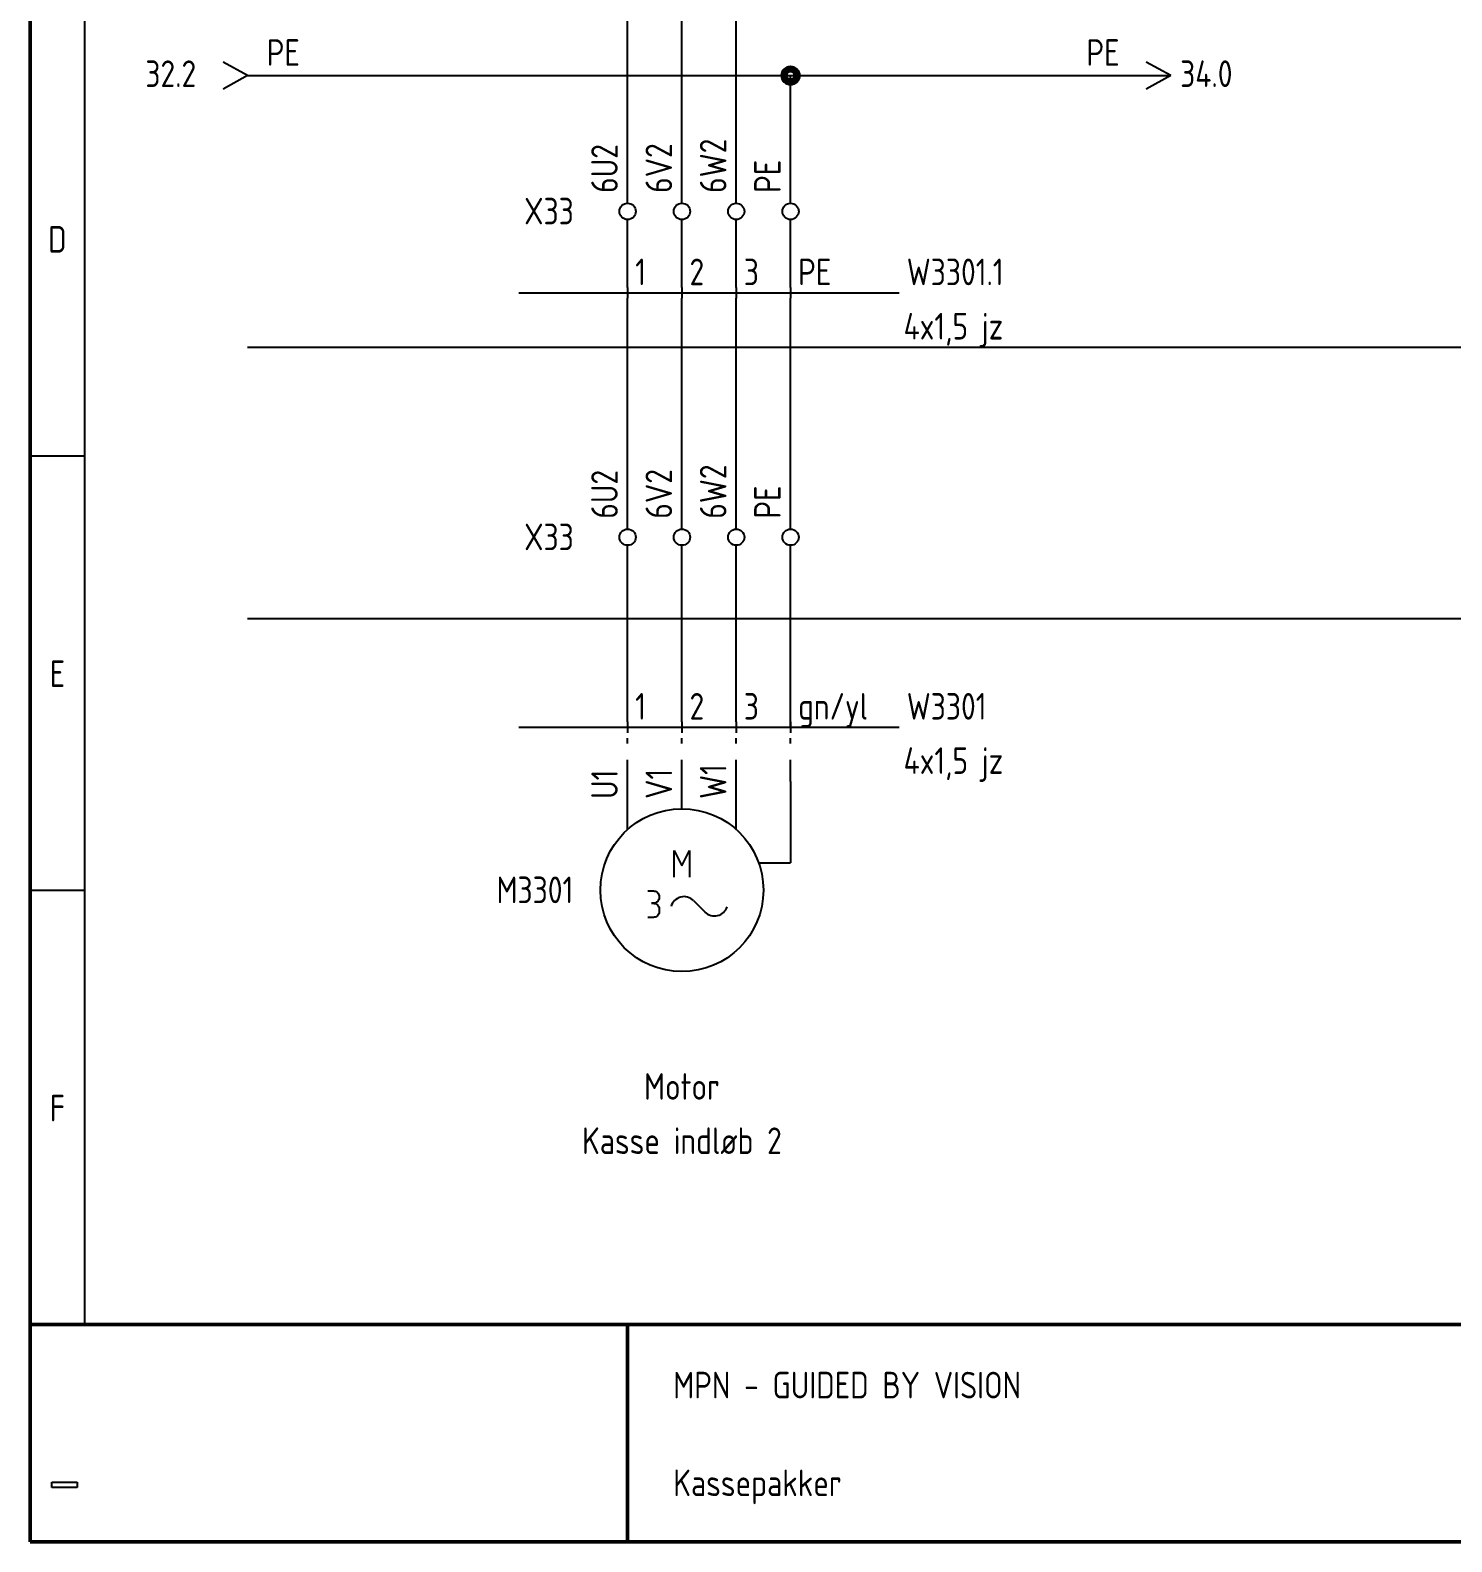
# Model space of a CAD drawing. Header units: millimetres. Extents: x 10 to 410, y 10 to 275.
# Drawn here: x 10 to 140.9, y 10 to 149.2 of the extents above; entities that cross this region are included whole.
import ezdxf
from ezdxf.enums import TextEntityAlignment as Align

# ---------------------------------------------------------------- set-up
doc = ezdxf.new("R2010")
doc.units = ezdxf.units.MM
doc.linetypes.add('Caddy_Dashdotdot', pattern=[7.5, 2, -1.5, 0.5, -1.5, 0.5, -1.5])
doc.linetypes.add('Caddy_Solid', pattern=[0])
doc.layers.add('2', color=7, linetype='Continuous')
doc.styles.add('Caddy_Vectorfont1p', font='isocp___.ttf', dxfattribs={"width": 0.9})
picture_1 = doc.add_image_def('image1.bmp', size_in_pixel=(51, 10))

# ---------------------------------------------------------------- blocks, each defined once
blk = doc.blocks.new('Blk1')
at = {"linetype": 'Caddy_Solid', "lineweight": 50}
for p, q in [((10, 10), (10, 275)), ((10, 30), (410, 30)), ((65, 30), (65, 10)), ((410, 10), (10, 10))]:
    blk.add_line(p, q, dxfattribs=at)
at = {"linetype": 'Caddy_Solid', "lineweight": 25}
for p, q in [((15, 270), (15, 30)), ((10, 110), (15, 110)), ((10, 70), (15, 70)), ((10, 30), (15, 30))]:
    blk.add_line(p, q, dxfattribs=at)
at = {"lineweight": 25, "style": 'Caddy_Vectorfont1p', "width": 0.9}
for s, p in [('D', (12.5, 128.7)), ('E', (12.5, 88.7)), ('F', (12.5, 48.7))]:
    blk.add_text(s, height=2.45, dxfattribs=at).set_placement(p, align=Align.CENTER)
for s, p in [('MPN - GUIDED BY VISION', (69.2, 23.2)), ('Kassepakker', (69.2, 14.2))]:
    blk.add_text(s, height=2.45, dxfattribs=at).set_placement(p)
image = blk.add_image(picture_1, insert=(12, 15), size_in_units=(2.32, 0.484))
blk = doc.blocks.new('Blk2')
at = {"linetype": 'Caddy_Solid', "lineweight": 25}
for p, q in [((70, 103.25), (70, 105)), ((70, 100), (70, 101.75))]:
    blk.add_line(p, q, dxfattribs=at)
blk.add_circle((70, 102.5), 0.75, dxfattribs=at)
at = {"lineweight": 25, "style": 'Caddy_Vectorfont1p', "width": 0.9, "flags": 1}
blk.add_attdef('$TAG160410', (72.6, 104.2), '', height=2.45, rotation=90, dxfattribs=at)
at = {"layer": '2', "lineweight": 25, "style": 'Caddy_Vectorfont1p', "width": 0.9}
blk.add_attdef('$TAG160400', (69.1, 104.2), '', height=2.45, rotation=90, dxfattribs=at)
at = {"layer": '2', "lineweight": 25, "style": 'Caddy_Vectorfont1p', "width": 0.9, "flags": 1}
for tag, p in [('$TAG140020', (65.05, 108.3)), ('$TAG140050', (65.05, 104.8)), ('$TAG160010', (65.05, 101.3)), ('$TAG160030', (65.05, 97.8)), ('$TAG160040', (65.05, 92.8))]:
    blk.add_attdef(tag, text='', height=2.45, dxfattribs=at).set_placement(p, align=Align.RIGHT)
blk = doc.blocks.new('Blk3')
at = {"linetype": 'Caddy_Solid', "lineweight": 25}
for p, q in [((75, 103.25), (75, 105)), ((75, 100), (75, 101.75))]:
    blk.add_line(p, q, dxfattribs=at)
blk.add_circle((75, 102.5), 0.75, dxfattribs=at)
at = {"lineweight": 25, "style": 'Caddy_Vectorfont1p', "width": 0.9, "flags": 1}
blk.add_attdef('$TAG160410', (77.6, 104.2), '', height=2.45, rotation=90, dxfattribs=at)
at = {"layer": '2', "lineweight": 25, "style": 'Caddy_Vectorfont1p', "width": 0.9}
blk.add_attdef('$TAG160400', (74.1, 104.2), '', height=2.45, rotation=90, dxfattribs=at)
at = {"layer": '2', "lineweight": 25, "style": 'Caddy_Vectorfont1p', "width": 0.9, "flags": 1}
for tag, p in [('$TAG140020', (70.05, 108.3)), ('$TAG140050', (70.05, 104.8)), ('$TAG160010', (70.05, 101.3)), ('$TAG160030', (70.05, 97.8)), ('$TAG160040', (70.05, 92.8))]:
    blk.add_attdef(tag, text='', height=2.45, dxfattribs=at).set_placement(p, align=Align.RIGHT)
blk = doc.blocks.new('Blk4')
at = {"linetype": 'Caddy_Solid', "lineweight": 25}
for p, q in [((65, 103.25), (65, 105)), ((65, 100), (65, 101.75))]:
    blk.add_line(p, q, dxfattribs=at)
blk.add_circle((65, 102.5), 0.75, dxfattribs=at)
at = {"lineweight": 25, "style": 'Caddy_Vectorfont1p', "width": 0.9, "flags": 1}
blk.add_attdef('$TAG160410', (67.6, 104.2), '', height=2.45, rotation=90, dxfattribs=at)
at = {"layer": '2', "lineweight": 25, "style": 'Caddy_Vectorfont1p', "width": 0.9}
blk.add_attdef('$TAG160400', (64.1, 104.2), '', height=2.45, rotation=90, dxfattribs=at)
at = {"layer": '2', "lineweight": 25, "style": 'Caddy_Vectorfont1p', "width": 0.9, "flags": 1}
for tag, p in [('$TAG140020', (60.05, 108.3)), ('$TAG140050', (60.05, 104.8)), ('$TAG160030', (60.05, 97.8)), ('$TAG160040', (60.05, 92.8))]:
    blk.add_attdef(tag, text='', height=2.45, dxfattribs=at).set_placement(p, align=Align.RIGHT)
at = {"layer": '2', "lineweight": 25, "style": 'Caddy_Vectorfont1p', "width": 0.9}
blk.add_attdef('$TAG160010', text='', height=2.45, dxfattribs=at).set_placement((60.05, 101.3), align=Align.RIGHT)
blk = doc.blocks.new('Blk7')
at = {"linetype": 'Caddy_Solid', "lineweight": 25}
for p, q in [((80, 103.25), (80, 105)), ((80, 100), (80, 101.75))]:
    blk.add_line(p, q, dxfattribs=at)
blk.add_circle((80, 102.5), 0.75, dxfattribs=at)
at = {"lineweight": 25, "style": 'Caddy_Vectorfont1p', "width": 0.9, "flags": 1}
blk.add_attdef('$TAG160410', (82.6, 104.2), '', height=2.45, rotation=90, dxfattribs=at)
at = {"layer": '2', "lineweight": 25, "style": 'Caddy_Vectorfont1p', "width": 0.9}
blk.add_attdef('$TAG160400', (79.1, 104.2), '', height=2.45, rotation=90, dxfattribs=at)
at = {"layer": '2', "lineweight": 25, "style": 'Caddy_Vectorfont1p', "width": 0.9, "flags": 1}
for tag, p in [('$TAG140020', (75.05, 108.3)), ('$TAG140050', (75.05, 104.8)), ('$TAG160010', (75.05, 101.3)), ('$TAG160030', (75.05, 97.8)), ('$TAG160040', (75.05, 92.8))]:
    blk.add_attdef(tag, text='', height=2.45, dxfattribs=at).set_placement(p, align=Align.RIGHT)
blk = doc.blocks.new('Blk8')
at = {"linetype": 'Caddy_Solid', "lineweight": 25}
for p, q in [((65, 75.59), (65, 80)), ((70, 77.5), (70, 80)), ((75, 75.59), (75, 80)), ((80, 80), (80, 72.5)), ((69.3, 71.2), (69.3, 73.65)), ((69.3, 73.65), (70, 72.25)), ((70, 72.25), (70.7, 73.65)), ((70.7, 73.65), (70.7, 71.2)), ((77.07, 72.5), (80, 72.5)), ((66.86, 69.93), (67.39, 69.93)), ((67.39, 69.93), (67.48, 69.91)), ((67.48, 69.91), (67.56, 69.9)), ((67.56, 69.9), (67.65, 69.86)), ((67.65, 69.86), (67.74, 69.79)), ((67.74, 69.79), (67.82, 69.69)), ((67.82, 69.69), (67.88, 69.58)), ((67.39, 68.79), (67.21, 68.79)), ((67.21, 68.79), (67.39, 68.79)), ((67.48, 68.81), (67.39, 68.79)), ((67.39, 68.79), (67.48, 68.78)), ((67.56, 68.83), (67.48, 68.81)), ((67.48, 68.78), (67.56, 68.76)), ((67.65, 68.88), (67.56, 68.83)), ((67.56, 68.76), (67.65, 68.71)), ((67.74, 68.93), (67.65, 68.88)), ((67.65, 68.71), (67.74, 68.65)), ((67.82, 69.04), (67.74, 68.93)), ((67.74, 68.65), (67.82, 68.55)), ((67.88, 69.15), (67.82, 69.04)), ((67.82, 68.55), (67.88, 68.45)), ((67.88, 69.58), (67.9, 69.49)), ((67.9, 69.23), (67.88, 69.15)), ((67.88, 68.45), (67.9, 68.36)), ((67.9, 69.49), (67.91, 69.41)), ((67.91, 69.32), (67.9, 69.23)), ((67.9, 68.36), (67.91, 68.27)), ((67.91, 69.41), (67.91, 69.32)), ((67.91, 68.27), (67.91, 68.01)), ((71.06, 69.04), (72.11, 67.99)), ((67.39, 67.48), (66.86, 67.48)), ((67.48, 67.5), (67.39, 67.48)), ((67.56, 67.52), (67.48, 67.5)), ((67.65, 67.57), (67.56, 67.52)), ((67.74, 67.62), (67.65, 67.57)), ((67.82, 67.73), (67.74, 67.62)), ((67.88, 67.83), (67.82, 67.73)), ((67.9, 67.92), (67.88, 67.83)), ((67.91, 68.01), (67.9, 67.92))]:
    blk.add_line(p, q, dxfattribs=at)
blk.add_circle((70, 70), 7.5, dxfattribs=at)
for centre, start_param, end_param in [((70.19, 68.16), 0.785398, 2.863293), ((72.99, 68.86), -2.356194, -0.32175)]:
    blk.add_ellipse(centre, major_axis=(1.24, 0), ratio=1, start_param=start_param, end_param=end_param, dxfattribs=at)
at = {"lineweight": 25, "style": 'Caddy_Vectorfont1p', "width": 0.9}
for tag, p in [('$TAG175000_00', (64.1, 78.4)), ('$TAG175000_01', (69.1, 78.4)), ('$TAG175000_02', (74.1, 78.4)), ('$TAG175000_03', (79.1, 78.4))]:
    blk.add_attdef(tag, p, '', height=2.45, rotation=90, dxfattribs=at)
for tag, p in [('$TAG160010', (60, 68.8)), ('$TAG160030', (60, 65.3))]:
    blk.add_attdef(tag, text='', height=2.45, dxfattribs=at).set_placement(p, align=Align.RIGHT)
at = {"lineweight": 25, "style": 'Caddy_Vectorfont1p', "width": 0.9, "flags": 1}
blk.add_attdef('$TAG160040', text='', height=2.45, dxfattribs=at).set_placement((60, 61.8), align=Align.RIGHT)
blk = doc.blocks.new('Blk9')
at = {"linetype": 'Caddy_Solid', "lineweight": 25}
blk.add_line((65, 85.5), (65, 84.5), dxfattribs=at)
at = {"lineweight": 25, "style": 'Caddy_Vectorfont1p', "width": 0.9}
blk.add_attdef('$TAG160210', (65.7, 85.7), '', height=2.45, dxfattribs=at)
at = {"lineweight": 25, "style": 'Caddy_Vectorfont1p', "width": 0.9, "flags": 1}
for tag, p in [('$TAG160010', (90.7, 85.7)), ('$TAG160220', (65.7, 80.7)), ('$TAG160030', (90.7, 80.7)), ('$TAG160230', (65.7, 75.7)), ('$TAG160200', (90.7, 75.7)), ('$TAG160040', (90.7, 70.7)), ('$TAG160101', (90.7, 65.7))]:
    blk.add_attdef(tag, p, '', height=2.45, dxfattribs=at)
blk = doc.blocks.new('Blk10')
at = {"linetype": 'Caddy_Solid', "lineweight": 25}
blk.add_line((70, 85.5), (70, 84.5), dxfattribs=at)
at = {"lineweight": 25, "style": 'Caddy_Vectorfont1p', "width": 0.9}
blk.add_attdef('$TAG160210', (70.7, 85.7), '', height=2.45, dxfattribs=at)
at = {"lineweight": 25, "style": 'Caddy_Vectorfont1p', "width": 0.9, "flags": 1}
for tag, p in [('$TAG160010', (90.7, 85.7)), ('$TAG160220', (70.7, 80.7)), ('$TAG160030', (90.7, 80.7)), ('$TAG160230', (70.7, 75.7)), ('$TAG160200', (90.7, 75.7)), ('$TAG160040', (90.7, 70.7)), ('$TAG160101', (90.7, 65.7))]:
    blk.add_attdef(tag, p, '', height=2.45, dxfattribs=at)
blk = doc.blocks.new('Blk11')
at = {"linetype": 'Caddy_Solid', "lineweight": 25}
blk.add_line((75, 85.5), (75, 84.5), dxfattribs=at)
at = {"lineweight": 25, "style": 'Caddy_Vectorfont1p', "width": 0.9}
blk.add_attdef('$TAG160210', (75.7, 85.7), '', height=2.45, dxfattribs=at)
at = {"lineweight": 25, "style": 'Caddy_Vectorfont1p', "width": 0.9, "flags": 1}
for tag, p in [('$TAG160010', (90.7, 85.7)), ('$TAG160220', (75.7, 80.7)), ('$TAG160030', (90.7, 80.7)), ('$TAG160230', (75.7, 75.7)), ('$TAG160200', (90.7, 75.7)), ('$TAG160040', (90.7, 70.7)), ('$TAG160101', (90.7, 65.7))]:
    blk.add_attdef(tag, p, '', height=2.45, dxfattribs=at)
blk = doc.blocks.new('Blk12')
at = {"linetype": 'Caddy_Solid', "lineweight": 25}
blk.add_line((80, 85.5), (80, 84.5), dxfattribs=at)
at = {"lineweight": 25, "style": 'Caddy_Vectorfont1p', "width": 0.9}
for tag, p in [('$TAG160210', (80.7, 85.7)), ('$TAG160010', (90.7, 85.7)), ('$TAG160030', (90.7, 80.7)), ('$TAG160200', (90.7, 75.7))]:
    blk.add_attdef(tag, p, '', height=2.45, dxfattribs=at)
at = {"lineweight": 25, "style": 'Caddy_Vectorfont1p', "width": 0.9, "flags": 1}
for tag, p in [('$TAG160220', (80.7, 80.7)), ('$TAG160230', (80.7, 75.7)), ('$TAG160040', (90.7, 70.7)), ('$TAG160101', (90.7, 65.7))]:
    blk.add_attdef(tag, p, '', height=2.45, dxfattribs=at)
blk = doc.blocks.new('Blk31')
at = {"linetype": 'Caddy_Solid', "lineweight": 25}
for q in [(27.75, 146.25), (27.75, 143.75)]:
    blk.add_line((30, 145), q, dxfattribs=at)
at = {"lineweight": 25, "style": 'Caddy_Vectorfont1p', "width": 0.9, "flags": 1}
for tag, p in [('$TAG140020', (31.77, 152.9)), ('$TAG140050', (31.77, 149.4))]:
    blk.add_attdef(tag, p, '', height=2.45, dxfattribs=at)
at = {"lineweight": 25, "style": 'Caddy_Vectorfont1p', "width": 0.9}
blk.add_attdef('$TAG160010', (31.77, 145.9), '', height=2.45, dxfattribs=at)
blk.add_attdef('$TAG160500', text='', height=2.45, dxfattribs=at).set_placement((25.28, 143.95), align=Align.RIGHT)
blk = doc.blocks.new('Blk32')
at = {"linetype": 'Caddy_Solid', "lineweight": 25}
for q in [(112.75, 146.25), (112.75, 143.75)]:
    blk.add_line((115, 145), q, dxfattribs=at)
at = {"lineweight": 25, "style": 'Caddy_Vectorfont1p', "width": 0.9, "flags": 1}
for tag, p in [('$TAG140020', (110.29, 152.9)), ('$TAG140050', (110.29, 149.4))]:
    blk.add_attdef(tag, text='', height=2.45, dxfattribs=at).set_placement(p, align=Align.RIGHT)
at = {"lineweight": 25, "style": 'Caddy_Vectorfont1p', "width": 0.9}
blk.add_attdef('$TAG160010', text='', height=2.45, dxfattribs=at).set_placement((110.29, 145.9), align=Align.RIGHT)
blk.add_attdef('$TAG160500', (115.87, 143.95), '', height=2.45, dxfattribs=at)
blk = doc.blocks.new('Blk33')
at = {"linetype": 'Caddy_Solid', "lineweight": 25}
for p, q in [((70, 133.25), (70, 135)), ((70, 130), (70, 131.75))]:
    blk.add_line(p, q, dxfattribs=at)
blk.add_circle((70, 132.5), 0.75, dxfattribs=at)
at = {"lineweight": 25, "style": 'Caddy_Vectorfont1p', "width": 0.9, "flags": 1}
blk.add_attdef('$TAG160410', (72.6, 134.2), '', height=2.45, rotation=90, dxfattribs=at)
at = {"layer": '2', "lineweight": 25, "style": 'Caddy_Vectorfont1p', "width": 0.9}
blk.add_attdef('$TAG160400', (69.1, 134.2), '', height=2.45, rotation=90, dxfattribs=at)
at = {"layer": '2', "lineweight": 25, "style": 'Caddy_Vectorfont1p', "width": 0.9, "flags": 1}
for tag, p in [('$TAG140020', (65.05, 138.3)), ('$TAG140050', (65.05, 134.8)), ('$TAG160010', (65.05, 131.3)), ('$TAG160030', (65.05, 127.8)), ('$TAG160040', (65.05, 122.8))]:
    blk.add_attdef(tag, text='', height=2.45, dxfattribs=at).set_placement(p, align=Align.RIGHT)
blk = doc.blocks.new('Blk34')
at = {"linetype": 'Caddy_Solid', "lineweight": 25}
for p, q in [((75, 133.25), (75, 135)), ((75, 130), (75, 131.75))]:
    blk.add_line(p, q, dxfattribs=at)
blk.add_circle((75, 132.5), 0.75, dxfattribs=at)
at = {"lineweight": 25, "style": 'Caddy_Vectorfont1p', "width": 0.9, "flags": 1}
blk.add_attdef('$TAG160410', (77.6, 134.2), '', height=2.45, rotation=90, dxfattribs=at)
at = {"layer": '2', "lineweight": 25, "style": 'Caddy_Vectorfont1p', "width": 0.9}
blk.add_attdef('$TAG160400', (74.1, 134.2), '', height=2.45, rotation=90, dxfattribs=at)
at = {"layer": '2', "lineweight": 25, "style": 'Caddy_Vectorfont1p', "width": 0.9, "flags": 1}
for tag, p in [('$TAG140020', (70.05, 138.3)), ('$TAG140050', (70.05, 134.8)), ('$TAG160010', (70.05, 131.3)), ('$TAG160030', (70.05, 127.8)), ('$TAG160040', (70.05, 122.8))]:
    blk.add_attdef(tag, text='', height=2.45, dxfattribs=at).set_placement(p, align=Align.RIGHT)
blk = doc.blocks.new('Blk35')
at = {"linetype": 'Caddy_Solid', "lineweight": 25}
for p, q in [((65, 133.25), (65, 135)), ((65, 130), (65, 131.75))]:
    blk.add_line(p, q, dxfattribs=at)
blk.add_circle((65, 132.5), 0.75, dxfattribs=at)
at = {"lineweight": 25, "style": 'Caddy_Vectorfont1p', "width": 0.9, "flags": 1}
blk.add_attdef('$TAG160410', (67.6, 134.2), '', height=2.45, rotation=90, dxfattribs=at)
at = {"layer": '2', "lineweight": 25, "style": 'Caddy_Vectorfont1p', "width": 0.9}
blk.add_attdef('$TAG160400', (64.1, 134.2), '', height=2.45, rotation=90, dxfattribs=at)
at = {"layer": '2', "lineweight": 25, "style": 'Caddy_Vectorfont1p', "width": 0.9, "flags": 1}
for tag, p in [('$TAG140020', (60.05, 138.3)), ('$TAG140050', (60.05, 134.8)), ('$TAG160030', (60.05, 127.8)), ('$TAG160040', (60.05, 122.8))]:
    blk.add_attdef(tag, text='', height=2.45, dxfattribs=at).set_placement(p, align=Align.RIGHT)
at = {"layer": '2', "lineweight": 25, "style": 'Caddy_Vectorfont1p', "width": 0.9}
blk.add_attdef('$TAG160010', text='', height=2.45, dxfattribs=at).set_placement((60.05, 131.3), align=Align.RIGHT)
blk = doc.blocks.new('Blk36')
at = {"linetype": 'Caddy_Solid', "lineweight": 25}
for p, q in [((80, 133.25), (80, 135)), ((80, 130), (80, 131.75))]:
    blk.add_line(p, q, dxfattribs=at)
blk.add_circle((80, 132.5), 0.75, dxfattribs=at)
at = {"lineweight": 25, "style": 'Caddy_Vectorfont1p', "width": 0.9, "flags": 1}
blk.add_attdef('$TAG160410', (82.6, 134.2), '', height=2.45, rotation=90, dxfattribs=at)
at = {"layer": '2', "lineweight": 25, "style": 'Caddy_Vectorfont1p', "width": 0.9}
blk.add_attdef('$TAG160400', (79.1, 134.2), '', height=2.45, rotation=90, dxfattribs=at)
at = {"layer": '2', "lineweight": 25, "style": 'Caddy_Vectorfont1p', "width": 0.9, "flags": 1}
for tag, p in [('$TAG140020', (75.05, 138.3)), ('$TAG140050', (75.05, 134.8)), ('$TAG160010', (75.05, 131.3)), ('$TAG160030', (75.05, 127.8)), ('$TAG160040', (75.05, 122.8))]:
    blk.add_attdef(tag, text='', height=2.45, dxfattribs=at).set_placement(p, align=Align.RIGHT)
blk = doc.blocks.new('Blk41')
at = {"linetype": 'Caddy_Solid', "lineweight": 25}
blk.add_line((65, 125.5), (65, 124.5), dxfattribs=at)
at = {"lineweight": 25, "style": 'Caddy_Vectorfont1p', "width": 0.9}
blk.add_attdef('$TAG160210', (65.7, 125.7), '', height=2.45, dxfattribs=at)
at = {"lineweight": 25, "style": 'Caddy_Vectorfont1p', "width": 0.9, "flags": 1}
for tag, p in [('$TAG160010', (90.7, 125.7)), ('$TAG160220', (65.7, 120.7)), ('$TAG160030', (90.7, 120.7)), ('$TAG160230', (65.7, 115.7)), ('$TAG160200', (90.7, 115.7)), ('$TAG160040', (90.7, 110.7)), ('$TAG160101', (90.7, 105.7))]:
    blk.add_attdef(tag, p, '', height=2.45, dxfattribs=at)
blk = doc.blocks.new('Blk42')
at = {"linetype": 'Caddy_Solid', "lineweight": 25}
blk.add_line((70, 125.5), (70, 124.5), dxfattribs=at)
at = {"lineweight": 25, "style": 'Caddy_Vectorfont1p', "width": 0.9}
blk.add_attdef('$TAG160210', (70.7, 125.7), '', height=2.45, dxfattribs=at)
at = {"lineweight": 25, "style": 'Caddy_Vectorfont1p', "width": 0.9, "flags": 1}
for tag, p in [('$TAG160010', (90.7, 125.7)), ('$TAG160220', (70.7, 120.7)), ('$TAG160030', (90.7, 120.7)), ('$TAG160230', (70.7, 115.7)), ('$TAG160200', (90.7, 115.7)), ('$TAG160040', (90.7, 110.7)), ('$TAG160101', (90.7, 105.7))]:
    blk.add_attdef(tag, p, '', height=2.45, dxfattribs=at)
blk = doc.blocks.new('Blk43')
at = {"linetype": 'Caddy_Solid', "lineweight": 25}
blk.add_line((75, 125.5), (75, 124.5), dxfattribs=at)
at = {"lineweight": 25, "style": 'Caddy_Vectorfont1p', "width": 0.9}
blk.add_attdef('$TAG160210', (75.7, 125.7), '', height=2.45, dxfattribs=at)
at = {"lineweight": 25, "style": 'Caddy_Vectorfont1p', "width": 0.9, "flags": 1}
for tag, p in [('$TAG160010', (90.7, 125.7)), ('$TAG160220', (75.7, 120.7)), ('$TAG160030', (90.7, 120.7)), ('$TAG160230', (75.7, 115.7)), ('$TAG160200', (90.7, 115.7)), ('$TAG160040', (90.7, 110.7)), ('$TAG160101', (90.7, 105.7))]:
    blk.add_attdef(tag, p, '', height=2.45, dxfattribs=at)
blk = doc.blocks.new('Blk44')
at = {"linetype": 'Caddy_Solid', "lineweight": 25}
blk.add_line((80, 125.5), (80, 124.5), dxfattribs=at)
at = {"lineweight": 25, "style": 'Caddy_Vectorfont1p', "width": 0.9}
for tag, p in [('$TAG160210', (80.7, 125.7)), ('$TAG160010', (90.7, 125.7)), ('$TAG160030', (90.7, 120.7)), ('$TAG160200', (90.7, 115.7))]:
    blk.add_attdef(tag, p, '', height=2.45, dxfattribs=at)
at = {"lineweight": 25, "style": 'Caddy_Vectorfont1p', "width": 0.9, "flags": 1}
for tag, p in [('$TAG160220', (80.7, 120.7)), ('$TAG160230', (80.7, 115.7)), ('$TAG160040', (90.7, 110.7)), ('$TAG160101', (90.7, 105.7))]:
    blk.add_attdef(tag, p, '', height=2.45, dxfattribs=at)

msp = doc.modelspace()

# ---------------------------------------------------------------- linework, layer by layer
at = {"linetype": 'Caddy_Solid', "lineweight": 25}
for p, q in [((65, 135), (65, 195)), ((70, 135), (70, 195)), ((75, 135), (75, 195)), ((30, 145), (80, 145)), ((80, 145), (115, 145)), ((80, 135), (80, 145)), ((65, 125.5), (65, 130)), ((70, 125.5), (70, 130)), ((75, 125.5), (75, 130)), ((80, 125.5), (80, 130)), ((55, 125), (90, 125)), ((65, 105), (65, 124.5)), ((70, 105), (70, 124.5)), ((75, 105), (75, 124.5)), ((80, 105), (80, 124.5)), ((30, 120), (265, 120)), ((65, 85.5), (65, 100)), ((70, 85.5), (70, 100)), ((75, 85.5), (75, 100)), ((80, 85), (80, 100)), ((30, 95), (265, 95)), ((55, 85), (90, 85))]:
    msp.add_line(p, q, dxfattribs=at)
at = {"linetype": 'Caddy_Dashdotdot', "lineweight": 25}
for p, q in [((65, 80), (65, 84.5)), ((70, 80), (70, 84.5)), ((75, 80), (75, 84.5)), ((80, 80), (80, 84.5))]:
    msp.add_line(p, q, dxfattribs=at)
at = {"lineweight": 40}
for radius in [0.8, 0.6, 0.4]:
    msp.add_circle((80, 145), radius, dxfattribs=at)

# ---------------------------------------------------------------- block references
msp.add_blockref('Blk1', (0, 0, 1))
ref = msp.add_blockref('Blk31', (0, 0, 1))
ref.add_attrib('$TAG160010', 'PE', (31.77, 145.9), dxfattribs={"lineweight": 25, "height": 2.45, "style": 'Caddy_Vectorfont1p', "width": 0.9})
ref.add_attrib('$TAG160500', '32.2', dxfattribs={"lineweight": 25, "height": 2.45, "style": 'Caddy_Vectorfont1p', "width": 0.9}).set_placement((25.28, 143.95), align=Align.RIGHT)
ref = msp.add_blockref('Blk32', (0, 0, 1))
ref.add_attrib('$TAG160010', 'PE', dxfattribs={"lineweight": 25, "height": 2.45, "style": 'Caddy_Vectorfont1p', "width": 0.9}).set_placement((110.29, 145.9), align=Align.RIGHT)
ref.add_attrib('$TAG160500', '34.0', (115.87, 143.95), dxfattribs={"lineweight": 25, "height": 2.45, "style": 'Caddy_Vectorfont1p', "width": 0.9})
ref = msp.add_blockref('Blk35', (0, 0, 1))
ref.add_attrib('$TAG160010', 'X33', dxfattribs={"layer": '2', "lineweight": 25, "height": 2.45, "style": 'Caddy_Vectorfont1p', "width": 0.9}).set_placement((60.05, 131.3), align=Align.RIGHT)
ref.add_attrib('$TAG160400', '6U2', (64.1, 134.2), dxfattribs={"layer": '2', "lineweight": 25, "height": 2.45, "rotation": 90, "style": 'Caddy_Vectorfont1p', "width": 0.9})
ref = msp.add_blockref('Blk33', (0, 0, 1))
ref.add_attrib('$TAG160400', '6V2', (69.1, 134.2), dxfattribs={"layer": '2', "lineweight": 25, "height": 2.45, "rotation": 90, "style": 'Caddy_Vectorfont1p', "width": 0.9})
ref = msp.add_blockref('Blk34', (0, 0, 1))
ref.add_attrib('$TAG160400', '6W2', (74.1, 134.2), dxfattribs={"layer": '2', "lineweight": 25, "height": 2.45, "rotation": 90, "style": 'Caddy_Vectorfont1p', "width": 0.9})
ref = msp.add_blockref('Blk36', (0, 0, 1))
ref.add_attrib('$TAG160400', 'PE', (79.1, 134.2), dxfattribs={"layer": '2', "lineweight": 25, "height": 2.45, "rotation": 90, "style": 'Caddy_Vectorfont1p', "width": 0.9})
ref = msp.add_blockref('Blk41', (0, 0, 1))
ref.add_attrib('$TAG160210', '1', (65.7, 125.7), dxfattribs={"lineweight": 25, "height": 2.45, "style": 'Caddy_Vectorfont1p', "width": 0.9})
ref = msp.add_blockref('Blk42', (0, 0, 1))
ref.add_attrib('$TAG160210', '2', (70.7, 125.7), dxfattribs={"lineweight": 25, "height": 2.45, "style": 'Caddy_Vectorfont1p', "width": 0.9})
ref = msp.add_blockref('Blk43', (0, 0, 1))
ref.add_attrib('$TAG160210', '3', (75.7, 125.7), dxfattribs={"lineweight": 25, "height": 2.45, "style": 'Caddy_Vectorfont1p', "width": 0.9})
ref = msp.add_blockref('Blk44', (0, 0, 1))
ref.add_attrib('$TAG160010', 'W3301.1', (90.7, 125.7), dxfattribs={"lineweight": 25, "height": 2.45, "style": 'Caddy_Vectorfont1p', "width": 0.9})
ref.add_attrib('$TAG160210', 'PE', (80.7, 125.7), dxfattribs={"lineweight": 25, "height": 2.45, "style": 'Caddy_Vectorfont1p', "width": 0.9})
ref = msp.add_blockref('Blk2', (0, 0, 1))
ref.add_attrib('$TAG160400', '6V2', (69.1, 104.2), dxfattribs={"layer": '2', "lineweight": 25, "height": 2.45, "rotation": 90, "style": 'Caddy_Vectorfont1p', "width": 0.9})
ref = msp.add_blockref('Blk3', (0, 0, 1))
ref.add_attrib('$TAG160400', '6W2', (74.1, 104.2), dxfattribs={"layer": '2', "lineweight": 25, "height": 2.45, "rotation": 90, "style": 'Caddy_Vectorfont1p', "width": 0.9})
ref = msp.add_blockref('Blk4', (0, 0, 1))
ref.add_attrib('$TAG160010', 'X33', dxfattribs={"layer": '2', "lineweight": 25, "height": 2.45, "style": 'Caddy_Vectorfont1p', "width": 0.9}).set_placement((60.05, 101.3), align=Align.RIGHT)
ref.add_attrib('$TAG160400', '6U2', (64.1, 104.2), dxfattribs={"layer": '2', "lineweight": 25, "height": 2.45, "rotation": 90, "style": 'Caddy_Vectorfont1p', "width": 0.9})
ref = msp.add_blockref('Blk7', (0, 0, 1))
ref.add_attrib('$TAG160400', 'PE', (79.1, 104.2), dxfattribs={"layer": '2', "lineweight": 25, "height": 2.45, "rotation": 90, "style": 'Caddy_Vectorfont1p', "width": 0.9})
ref = msp.add_blockref('Blk9', (0, 0, 1))
ref.add_attrib('$TAG160210', '1', (65.7, 85.7), dxfattribs={"lineweight": 25, "height": 2.45, "style": 'Caddy_Vectorfont1p', "width": 0.9})
ref = msp.add_blockref('Blk10', (0, 0, 1))
ref.add_attrib('$TAG160210', '2', (70.7, 85.7), dxfattribs={"lineweight": 25, "height": 2.45, "style": 'Caddy_Vectorfont1p', "width": 0.9})
ref = msp.add_blockref('Blk11', (0, 0, 1))
ref.add_attrib('$TAG160210', '3', (75.7, 85.7), dxfattribs={"lineweight": 25, "height": 2.45, "style": 'Caddy_Vectorfont1p', "width": 0.9})
ref = msp.add_blockref('Blk12', (0, 0, 1))
ref.add_attrib('$TAG160010', 'W3301', (90.7, 85.7), dxfattribs={"lineweight": 25, "height": 2.45, "style": 'Caddy_Vectorfont1p', "width": 0.9})
ref.add_attrib('$TAG160210', 'gn/yl', (80.7, 85.7), dxfattribs={"lineweight": 25, "height": 2.45, "style": 'Caddy_Vectorfont1p', "width": 0.9})
ref = msp.add_blockref('Blk8', (0, 0, 1))
ref.add_attrib('$TAG160010', 'M3301', dxfattribs={"lineweight": 25, "height": 2.45, "style": 'Caddy_Vectorfont1p', "width": 0.9}).set_placement((60, 68.8), align=Align.RIGHT)
ref.add_attrib('$TAG175000_00', 'U1', (64.1, 78.4), dxfattribs={"lineweight": 25, "height": 2.45, "rotation": 90, "style": 'Caddy_Vectorfont1p', "width": 0.9})
ref.add_attrib('$TAG175000_01', 'V1', (69.1, 78.4), dxfattribs={"lineweight": 25, "height": 2.45, "rotation": 90, "style": 'Caddy_Vectorfont1p', "width": 0.9})
ref.add_attrib('$TAG175000_02', 'W1', (74.1, 78.4), dxfattribs={"lineweight": 25, "height": 2.45, "rotation": 90, "style": 'Caddy_Vectorfont1p', "width": 0.9})

# ---------------------------------------------------------------- texts
at = {"lineweight": 25, "style": 'Caddy_Vectorfont1p', "width": 0.9}
for s, p in [('4x1,5 jz', (95, 120.7)), ('4x1,5 jz', (95, 80.7)), ('Motor', (70, 50.7)), ('Kasse indløb 2', (70, 45.7))]:
    msp.add_text(s, height=2.45, dxfattribs=at).set_placement(p, align=Align.CENTER)

doc.saveas('drawing.dxf')
